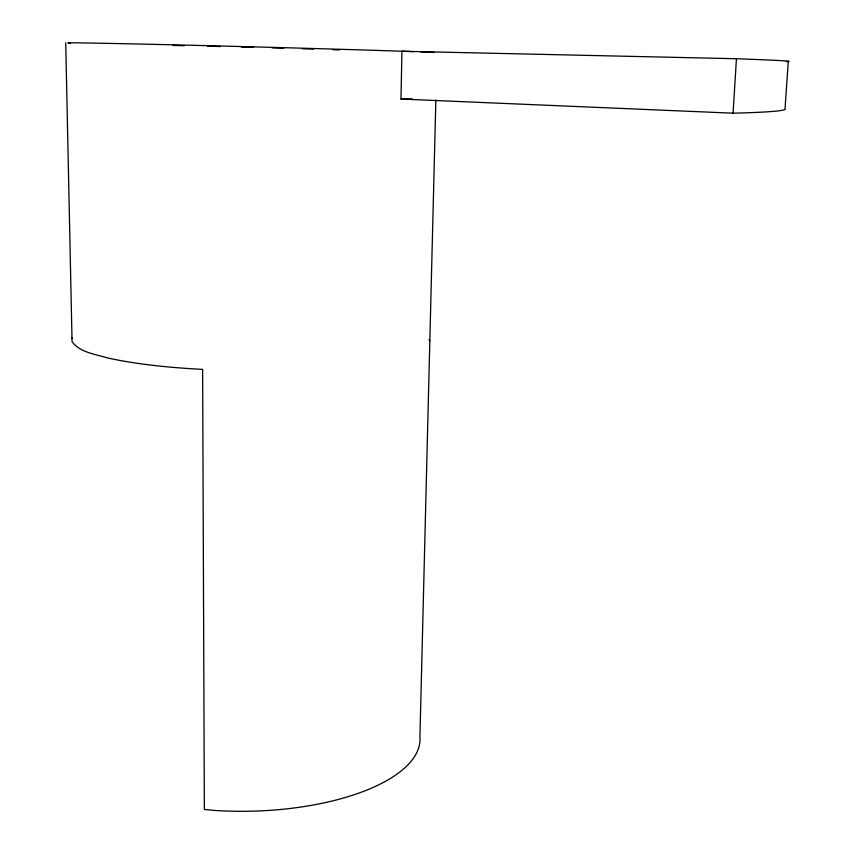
<?xml version="1.0" encoding="UTF-8"?>
<svg xmlns="http://www.w3.org/2000/svg" width="854" height="854" viewBox="0 0 854 854"><rect width="100%" height="100%" fill="white"/><g stroke="black" fill="none" stroke-linecap="round" stroke-linejoin="round"><path stroke-width="1.28" d="M788.274 61.445L785.039 108.704A552.453 12.5 1.3 0 1 733.063 113.187L400.964 99.043L401.956 51.24A185.948 0.929 1.5 0 0 174.333 44.846A185.948 0.929 1.5 0 0 70.37 43.116M435.86 100.003L419.922 736.842A170.021 68.544 -1.4 0 1 215.197 810.478L204.352 809.453L202.633 369.387C170.779 367.679 138.86 364.722 107.647 357.965C95.499 354.164 80.03 352.617 72.056 341.685L65.726 42.828M733.063 113.187L736.447 58.734A555.901 2.893 1.5 0 1 786.267 61.563M71.821 338.494L72.014 337.853M412.343 98.915L400.964 99.043M173.042 45.454L184.283 45.689M736.447 58.734L401.956 51.24L414.03 51.656M207.618 46.223L220.396 46.543M241.266 47.077L253.617 47.397M272.116 47.909L283.806 48.23M302.359 48.774L313.525 49.105M332.943 49.724L339.401 49.948M420.627 51.902L434.483 52.489M429.018 339.582L429.882 340.981"/></g></svg>
